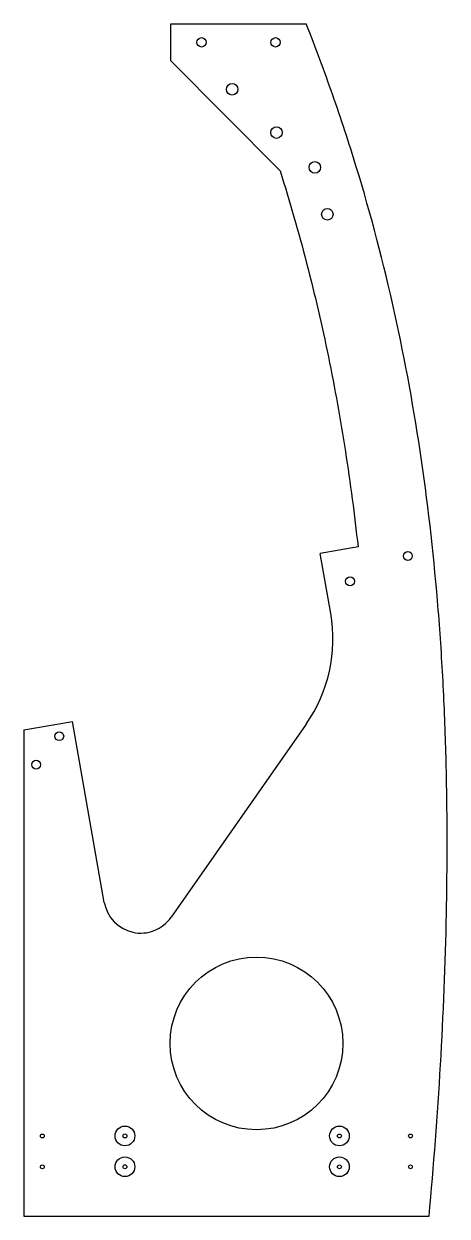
# Model space of a CAD drawing. Header units: inches. Extents: x 10.8 to 19.3, y 105.7 to 129.8.
import ezdxf

# ---------------------------------------------------------------- set-up
doc = ezdxf.new("R2010")
doc.units = ezdxf.units.IN
doc.header["$MEASUREMENT"] = 0

msp = doc.modelspace()

# ---------------------------------------------------------------- linework, layer by layer
at = {"color": 7, "linetype": 'Continuous', "lineweight": 25}
for p, q in [((13.729, 129.055), (13.73, 129.805)), ((13.73, 129.805), (16.476, 129.805)), ((15.945, 126.829), (13.729, 129.055)), ((17.527, 119.208), (16.76, 119.073)), ((16.973, 117.862), (16.76, 119.073)), ((10.75, 115.5), (11.735, 115.674)), ((10.75, 115.5), (10.75, 105.65)), ((12.382, 112.004), (11.735, 115.674)), ((16.476, 115.62), (13.735, 111.704)), ((10.75, 105.65), (18.967, 105.65))]:
    msp.add_line(p, q, dxfattribs=at)
for centre, radius in [((14.354, 129.43), 0.095), ((15.854, 129.43), 0.095), ((14.975, 128.479), 0.117), ((15.875, 127.602), 0.117), ((16.65, 126.897), 0.117), ((16.905, 125.947), 0.117), ((18.538, 119.023), 0.09), ((17.366, 118.511), 0.09), ((11.468, 115.373), 0.09), ((11, 114.797), 0.09), ((15.468, 109.15), 1.75), ((11.125, 107.275), 0.0391), ((12.8, 107.275), 0.2), ((12.8, 107.275), 0.04), ((17.15, 107.275), 0.2), ((17.15, 107.275), 0.0391), ((18.592, 107.275), 0.039), ((12.8, 106.65), 0.2), ((17.15, 106.65), 0.2), ((11.125, 106.65), 0.0391), ((12.8, 106.65), 0.04), ((17.15, 106.65), 0.0391), ((18.592, 106.65), 0.039)]:
    msp.add_circle(centre, radius, dxfattribs=at)
for centre, radius, start, end in [((14.019, 117.34), 3, 325.006, 10.006), ((13.121, 112.134), 0.75, 190.006, 325.006)]:
    msp.add_arc(centre, radius, start, end, dxfattribs=at)
for points, knots in [([(18.967, 105.65), (19.062, 106.671), (19.14, 107.693), (19.258, 109.738), (19.3, 110.76), (19.33, 112.295), (19.335, 112.807), (19.333, 113.831), (19.327, 114.343), (19.301, 115.368), (19.282, 115.88), (19.229, 116.905), (19.196, 117.416), (19.073, 118.945), (18.961, 119.958), (18.668, 121.97), (18.487, 122.968), (18.048, 124.949), (17.79, 125.932), (17.343, 127.394), (17.183, 127.879), (16.845, 128.845), (16.665, 129.326), (16.476, 129.805)], [0, 0, 0, 0, 0.125, 0.125, 0.25, 0.25, 0.3125, 0.3125, 0.375, 0.375, 0.4375, 0.4375, 0.5, 0.5, 0.625, 0.625, 0.75, 0.75, 0.875, 0.875, 0.9375, 0.9375, 1, 1, 1, 1]), ([(15.945, 126.829), (16.142, 126.208), (16.322, 125.583), (16.649, 124.326), (16.796, 123.694), (17.057, 122.423), (17.171, 121.784), (17.371, 120.501), (17.455, 119.856), (17.527, 119.208)], [0, 0, 0, 0, 0.25, 0.25, 0.5, 0.5, 0.75, 0.75, 1, 1, 1, 1])]:
    msp.add_open_spline(points, degree=3, knots=knots, dxfattribs=at)

doc.saveas('drawing.dxf')
